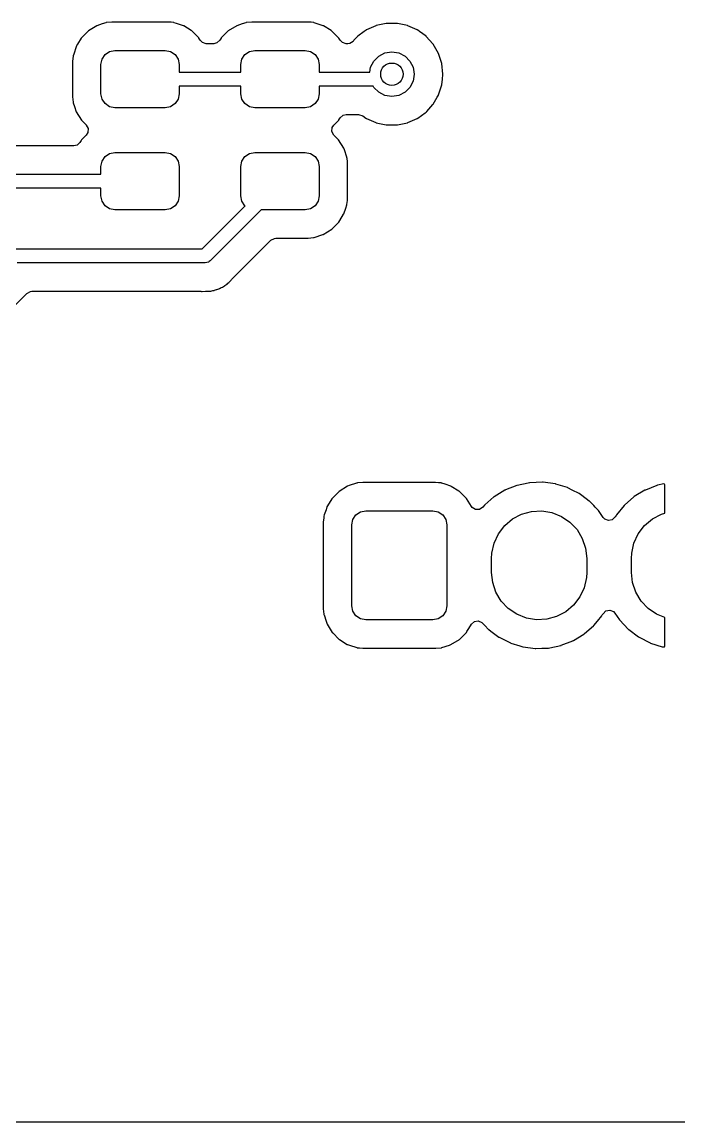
# Model space of a CAD drawing. Extents: x 1.82 to 8.48, y -4.98 to -0.82.
# Drawn here: x 7.191 to 7.653, y -4.98 to -4.205 of the extents above; entities that cross this region are included whole.
import ezdxf

# ---------------------------------------------------------------- set-up
doc = ezdxf.new("R2010")
doc.units = 0
doc.header["$MEASUREMENT"] = 0
doc.layers.add('BLACK', color=7, linetype='CONTINUOUS')

msp = doc.modelspace()

# ---------------------------------------------------------------- linework, layer by layer
at = {"layer": 'BLACK', "linetype": 'CONTINUOUS'}
for p, q in [((7.2495, -4.20589), (7.24702, -4.20672)), ((7.24976, -4.20581), (7.2495, -4.20589)), ((7.2495, -4.20589), (7.2495, -4.20589)), ((7.25003, -4.20578), (7.24976, -4.20581)), ((7.25379, -4.20539), (7.25003, -4.20578)), ((7.25003, -4.20578), (7.25003, -4.20578)), ((7.25392, -4.20537), (7.25379, -4.20539)), ((7.25379, -4.20539), (7.25379, -4.20539)), ((7.29332, -4.20537), (7.25392, -4.20537)), ((7.29547, -4.20559), (7.29332, -4.20537)), ((7.29717, -4.20577), (7.29547, -4.20559)), ((7.29744, -4.2058), (7.29717, -4.20577)), ((7.29717, -4.20577), (7.29717, -4.20577)), ((7.29769, -4.20588), (7.29744, -4.2058)), ((7.29919, -4.20638), (7.29769, -4.20588)), ((7.29769, -4.20588), (7.29769, -4.20588)), ((7.34793, -4.20589), (7.34545, -4.20672)), ((7.34818, -4.20581), (7.34793, -4.20589)), ((7.34793, -4.20589), (7.34793, -4.20589)), ((7.34845, -4.20578), (7.34818, -4.20581)), ((7.35222, -4.20539), (7.34845, -4.20578)), ((7.34845, -4.20578), (7.34845, -4.20578)), ((7.35235, -4.20537), (7.35222, -4.20539)), ((7.35222, -4.20539), (7.35222, -4.20539)), ((7.39175, -4.20537), (7.35235, -4.20537)), ((7.3939, -4.20559), (7.39175, -4.20537)), ((7.39559, -4.20577), (7.3939, -4.20559)), ((7.39586, -4.2058), (7.39559, -4.20577)), ((7.39559, -4.20577), (7.39559, -4.20577)), ((7.39612, -4.20588), (7.39586, -4.2058)), ((7.39762, -4.20638), (7.39612, -4.20588)), ((7.39612, -4.20588), (7.39612, -4.20588)), ((7.23723, -4.21167), (7.23231, -4.2166)), ((7.24315, -4.20801), (7.23723, -4.21167)), ((7.24702, -4.20672), (7.24315, -4.20801)), ((7.30404, -4.20799), (7.29919, -4.20638)), ((7.30429, -4.20814), (7.30404, -4.20799)), ((7.30962, -4.21142), (7.30429, -4.20814)), ((7.30429, -4.20814), (7.30429, -4.20814)), ((7.30997, -4.21164), (7.30962, -4.21142)), ((7.31018, -4.21185), (7.30997, -4.21164)), ((7.31324, -4.2149), (7.31018, -4.21185)), ((7.33566, -4.21167), (7.33074, -4.2166)), ((7.34158, -4.20801), (7.33566, -4.21167)), ((7.34545, -4.20672), (7.34158, -4.20801)), ((7.40247, -4.20799), (7.39762, -4.20638)), ((7.40272, -4.20814), (7.40247, -4.20799)), ((7.40804, -4.21142), (7.40272, -4.20814)), ((7.40272, -4.20814), (7.40272, -4.20814)), ((7.4084, -4.21164), (7.40804, -4.21142)), ((7.4086, -4.21185), (7.4084, -4.21164)), ((7.41166, -4.2149), (7.4086, -4.21185)), ((7.43132, -4.21206), (7.42672, -4.2154)), ((7.43259, -4.21113), (7.43132, -4.21206)), ((7.43281, -4.21098), (7.43259, -4.21113)), ((7.43259, -4.21113), (7.43259, -4.21113)), ((7.43304, -4.21087), (7.43281, -4.21098)), ((7.43944, -4.20803), (7.43304, -4.21087)), ((7.43304, -4.21087), (7.43304, -4.21087)), ((7.43967, -4.20792), (7.43944, -4.20803)), ((7.43944, -4.20803), (7.43944, -4.20803)), ((7.44335, -4.20714), (7.43967, -4.20792)), ((7.44677, -4.20641), (7.44335, -4.20714)), ((7.44703, -4.20636), (7.44677, -4.20641)), ((7.44677, -4.20641), (7.44677, -4.20641)), ((7.45455, -4.20636), (7.44703, -4.20636)), ((7.4548, -4.20641), (7.45455, -4.20636)), ((7.45822, -4.20714), (7.4548, -4.20641)), ((7.4548, -4.20641), (7.4548, -4.20641)), ((7.4619, -4.20792), (7.45822, -4.20714)), ((7.46214, -4.20803), (7.4619, -4.20792)), ((7.46853, -4.21087), (7.46214, -4.20803)), ((7.46214, -4.20803), (7.46214, -4.20803)), ((7.46877, -4.21098), (7.46853, -4.21087)), ((7.46853, -4.21087), (7.46853, -4.21087)), ((7.46898, -4.21113), (7.46877, -4.21098)), ((7.47025, -4.21206), (7.46898, -4.21113)), ((7.46898, -4.21113), (7.46898, -4.21113)), ((7.47485, -4.2154), (7.47025, -4.21206)), ((7.22958, -4.22103), (7.22866, -4.22253)), ((7.23216, -4.21685), (7.22958, -4.22103)), ((7.23231, -4.2166), (7.23216, -4.21685)), ((7.23216, -4.21685), (7.23216, -4.21685)), ((7.3149, -4.21656), (7.31324, -4.2149)), ((7.31505, -4.21681), (7.3149, -4.21656)), ((7.31596, -4.21828), (7.31505, -4.21681)), ((7.3175, -4.21984), (7.31596, -4.21828)), ((7.32018, -4.22063), (7.3175, -4.21984)), ((7.32548, -4.22063), (7.32018, -4.22063)), ((7.32763, -4.22014), (7.32548, -4.22063)), ((7.32971, -4.21827), (7.32763, -4.22014)), ((7.33058, -4.21685), (7.32971, -4.21827)), ((7.33074, -4.2166), (7.33058, -4.21685)), ((7.33058, -4.21685), (7.33058, -4.21685)), ((7.41333, -4.21656), (7.41166, -4.2149)), ((7.41348, -4.21681), (7.41333, -4.21656)), ((7.41439, -4.21828), (7.41348, -4.21681)), ((7.41593, -4.21984), (7.41439, -4.21828)), ((7.41861, -4.22063), (7.41593, -4.21984)), ((7.4198, -4.22063), (7.41861, -4.22063)), ((7.42111, -4.22045), (7.4198, -4.22063)), ((7.42349, -4.21899), (7.42111, -4.22045)), ((7.42413, -4.21828), (7.42349, -4.21899)), ((7.42672, -4.2154), (7.42413, -4.21828)), ((7.47503, -4.21559), (7.47485, -4.2154)), ((7.47971, -4.22079), (7.47503, -4.21559)), ((7.47503, -4.21559), (7.47503, -4.21559)), ((7.47988, -4.22099), (7.47971, -4.22079)), ((7.48364, -4.2275), (7.47988, -4.22099)), ((7.22646, -4.22914), (7.22604, -4.23325)), ((7.22687, -4.22791), (7.22646, -4.22914)), ((7.22857, -4.2228), (7.22687, -4.22791)), ((7.22866, -4.22253), (7.22857, -4.2228)), ((7.24681, -4.23147), (7.24895, -4.22828)), ((7.24895, -4.22828), (7.25214, -4.22614)), ((7.25214, -4.22614), (7.25591, -4.22539)), ((7.25591, -4.22539), (7.29134, -4.22539)), ((7.29134, -4.22539), (7.29511, -4.22614)), ((7.29511, -4.22614), (7.2983, -4.22828)), ((7.2983, -4.22828), (7.30043, -4.23147)), ((7.34524, -4.23147), (7.34737, -4.22828)), ((7.34737, -4.22828), (7.35056, -4.22614)), ((7.35056, -4.22614), (7.35433, -4.22539)), ((7.35433, -4.22539), (7.38976, -4.22539)), ((7.38976, -4.22539), (7.39353, -4.22614)), ((7.39353, -4.22614), (7.39672, -4.22828)), ((7.39672, -4.22828), (7.39886, -4.23147)), ((7.44153, -4.22939), (7.44592, -4.22715)), ((7.44592, -4.22715), (7.45079, -4.22638)), ((7.45079, -4.22638), (7.45565, -4.22715)), ((7.45565, -4.22715), (7.46004, -4.22939)), ((7.48597, -4.23465), (7.48364, -4.2275)), ((7.22604, -4.23325), (7.22604, -4.25789)), ((7.24606, -4.23524), (7.24681, -4.23147)), ((7.24606, -4.25591), (7.24606, -4.23524)), ((7.30043, -4.23147), (7.30118, -4.23524)), ((7.30118, -4.23524), (7.30118, -4.24065)), ((7.34449, -4.23524), (7.34524, -4.23147)), ((7.34449, -4.24065), (7.34449, -4.23524)), ((7.39886, -4.23147), (7.39961, -4.23524)), ((7.39961, -4.23524), (7.39961, -4.24065)), ((7.43581, -4.23726), (7.43805, -4.23287)), ((7.43805, -4.23287), (7.44153, -4.22939)), ((7.46004, -4.22939), (7.46353, -4.23287)), ((7.46353, -4.23287), (7.46576, -4.23726)), ((7.48675, -4.24213), (7.48597, -4.23465)), ((7.30118, -4.24065), (7.34449, -4.24065)), ((7.39961, -4.24065), (7.43527, -4.24065)), ((7.43527, -4.24065), (7.43581, -4.23726)), ((7.46576, -4.23726), (7.46654, -4.24213)), ((7.46654, -4.24213), (7.46576, -4.24699)), ((7.48638, -4.24562), (7.48672, -4.24238)), ((7.48672, -4.24238), (7.48675, -4.24213)), ((7.34449, -4.25049), (7.30118, -4.25049)), ((7.30118, -4.25049), (7.30118, -4.25591)), ((7.34449, -4.25591), (7.34449, -4.25049)), ((7.43759, -4.25049), (7.39961, -4.25049)), ((7.39961, -4.25049), (7.39961, -4.25591)), ((7.43805, -4.25138), (7.43759, -4.25049)), ((7.44153, -4.25487), (7.43805, -4.25138)), ((7.46353, -4.25138), (7.46004, -4.25487)), ((7.46576, -4.24699), (7.46353, -4.25138)), ((7.48364, -4.25675), (7.48597, -4.2496)), ((7.48597, -4.2496), (7.48638, -4.24562)), ((7.22604, -4.25789), (7.22606, -4.25802)), ((7.22606, -4.25802), (7.22606, -4.25802)), ((7.22606, -4.25802), (7.22644, -4.26175)), ((7.24681, -4.25967), (7.24606, -4.25591)), ((7.24895, -4.26287), (7.24681, -4.25967)), ((7.30043, -4.25967), (7.2983, -4.26287)), ((7.30118, -4.25591), (7.30043, -4.25967)), ((7.34524, -4.25967), (7.34449, -4.25591)), ((7.34737, -4.26287), (7.34524, -4.25967)), ((7.39886, -4.25967), (7.39672, -4.26287)), ((7.39961, -4.25591), (7.39886, -4.25967)), ((7.44592, -4.2571), (7.44153, -4.25487)), ((7.45079, -4.25787), (7.44592, -4.2571)), ((7.45565, -4.2571), (7.45079, -4.25787)), ((7.46004, -4.25487), (7.45565, -4.2571)), ((7.47988, -4.26327), (7.48273, -4.25834)), ((7.48273, -4.25834), (7.48351, -4.25698)), ((7.48351, -4.25698), (7.48364, -4.25675)), ((7.48351, -4.25698), (7.48351, -4.25698)), ((7.22644, -4.26175), (7.22648, -4.26205)), ((7.22648, -4.26205), (7.22656, -4.26231)), ((7.22656, -4.26231), (7.22656, -4.26231)), ((7.22656, -4.26231), (7.22741, -4.26484)), ((7.22741, -4.26484), (7.22868, -4.26866)), ((7.25214, -4.265), (7.24895, -4.26287)), ((7.25591, -4.26575), (7.25214, -4.265)), ((7.29134, -4.26575), (7.25591, -4.26575)), ((7.29511, -4.265), (7.29134, -4.26575)), ((7.2983, -4.26287), (7.29511, -4.265)), ((7.35056, -4.265), (7.34737, -4.26287)), ((7.35433, -4.26575), (7.35056, -4.265)), ((7.38976, -4.26575), (7.35433, -4.26575)), ((7.39353, -4.265), (7.38976, -4.26575)), ((7.39672, -4.26287), (7.39353, -4.265)), ((7.47528, -4.26838), (7.47971, -4.26346)), ((7.47971, -4.26346), (7.47988, -4.26327)), ((7.47971, -4.26346), (7.47971, -4.26346)), ((7.22868, -4.26866), (7.23234, -4.27458)), ((7.23234, -4.27458), (7.23561, -4.27784)), ((7.40991, -4.27799), (7.41315, -4.27474)), ((7.41315, -4.27474), (7.41336, -4.27454)), ((7.41336, -4.27454), (7.41351, -4.27429)), ((7.41351, -4.27429), (7.41439, -4.27287)), ((7.41439, -4.27287), (7.41647, -4.271)), ((7.41647, -4.271), (7.41861, -4.27051)), ((7.41861, -4.27051), (7.42739, -4.27051)), ((7.42739, -4.27051), (7.43031, -4.27146)), ((7.43031, -4.27146), (7.43255, -4.27308)), ((7.43255, -4.27308), (7.43281, -4.27327)), ((7.43281, -4.27327), (7.43304, -4.27338)), ((7.43304, -4.27338), (7.43304, -4.27338)), ((7.43304, -4.27338), (7.43944, -4.27622)), ((7.46214, -4.27622), (7.46853, -4.27338)), ((7.46853, -4.27338), (7.46877, -4.27327)), ((7.46853, -4.27338), (7.46853, -4.27338)), ((7.46877, -4.27327), (7.46903, -4.27308)), ((7.46903, -4.27308), (7.47428, -4.26927)), ((7.47428, -4.26927), (7.47485, -4.26885)), ((7.47485, -4.26885), (7.47528, -4.26838)), ((7.23561, -4.27784), (7.23575, -4.27798)), ((7.23575, -4.27798), (7.23709, -4.28044)), ((7.2369, -4.28322), (7.23576, -4.285)), ((7.23709, -4.28044), (7.2369, -4.28322)), ((7.40858, -4.28256), (7.40877, -4.27977)), ((7.40992, -4.28501), (7.40858, -4.28256)), ((7.40877, -4.27977), (7.40991, -4.27799)), ((7.43944, -4.27622), (7.43967, -4.27633)), ((7.43967, -4.27633), (7.44335, -4.27711)), ((7.44335, -4.27711), (7.44677, -4.27784)), ((7.44677, -4.27784), (7.44677, -4.27784)), ((7.44677, -4.27784), (7.44703, -4.27789)), ((7.44703, -4.27789), (7.45455, -4.27789)), ((7.45455, -4.27789), (7.4548, -4.27784)), ((7.4548, -4.27784), (7.45822, -4.27711)), ((7.4548, -4.27784), (7.4548, -4.27784)), ((7.45822, -4.27711), (7.4619, -4.27633)), ((7.4619, -4.27633), (7.46214, -4.27622)), ((7.23128, -4.29012), (7.2292, -4.29199)), ((7.23216, -4.2887), (7.23128, -4.29012)), ((7.23231, -4.28845), (7.23216, -4.2887)), ((7.23216, -4.2887), (7.23216, -4.2887)), ((7.23401, -4.28675), (7.23231, -4.28845)), ((7.23576, -4.285), (7.23401, -4.28675)), ((7.41333, -4.28841), (7.40992, -4.28501)), ((7.41699, -4.29433), (7.41333, -4.28841)), ((7.22706, -4.29248), (6.8471, -4.29248)), ((7.2292, -4.29199), (7.22706, -4.29248)), ((7.24895, -4.30013), (7.25214, -4.29799)), ((7.25214, -4.29799), (7.25591, -4.29724)), ((7.25591, -4.29724), (7.29134, -4.29724)), ((7.29134, -4.29724), (7.29511, -4.29799)), ((7.29511, -4.29799), (7.2983, -4.30013)), ((7.34737, -4.30013), (7.35056, -4.29799)), ((7.35056, -4.29799), (7.35433, -4.29724)), ((7.35433, -4.29724), (7.38976, -4.29724)), ((7.38976, -4.29724), (7.39353, -4.29799)), ((7.39353, -4.29799), (7.39672, -4.30013)), ((7.41734, -4.29539), (7.41699, -4.29433)), ((7.41909, -4.30062), (7.41734, -4.29539)), ((7.24606, -4.30709), (7.24681, -4.30332)), ((7.24681, -4.30332), (7.24895, -4.30013)), ((7.2983, -4.30013), (7.30043, -4.30332)), ((7.30043, -4.30332), (7.30118, -4.30709)), ((7.34449, -4.30709), (7.34524, -4.30332)), ((7.34524, -4.30332), (7.34737, -4.30013)), ((7.39672, -4.30013), (7.39886, -4.30332)), ((7.39886, -4.30332), (7.39961, -4.30709)), ((7.41919, -4.30094), (7.41909, -4.30062)), ((7.41922, -4.30121), (7.41919, -4.30094)), ((7.41948, -4.30373), (7.41922, -4.30121)), ((7.41922, -4.30121), (7.41922, -4.30121)), ((7.41963, -4.3051), (7.41948, -4.30373)), ((7.41963, -4.32974), (7.41963, -4.3051)), ((6.844, -4.3125), (7.24606, -4.3125)), ((7.24606, -4.3125), (7.24606, -4.30709)), ((7.30118, -4.30709), (7.30118, -4.32776)), ((7.34449, -4.32776), (7.34449, -4.30709)), ((7.39961, -4.30709), (7.39961, -4.32776)), ((7.24606, -4.32234), (6.84603, -4.32234)), ((7.24606, -4.32776), (7.24606, -4.32234)), ((7.24681, -4.33152), (7.24606, -4.32776)), ((7.30118, -4.32776), (7.30043, -4.33152)), ((7.34524, -4.33152), (7.34449, -4.32776)), ((7.39961, -4.32776), (7.39886, -4.33152)), ((7.4195, -4.33101), (7.41963, -4.32974)), ((7.24895, -4.33472), (7.24681, -4.33152)), ((7.25214, -4.33685), (7.24895, -4.33472)), ((7.25591, -4.3376), (7.25214, -4.33685)), ((7.29134, -4.3376), (7.25591, -4.3376)), ((7.29511, -4.33685), (7.29134, -4.3376)), ((7.2983, -4.33472), (7.29511, -4.33685)), ((7.30043, -4.33152), (7.2983, -4.33472)), ((7.31735, -4.36516), (7.34762, -4.33488)), ((7.35883, -4.3376), (7.32287, -4.37356)), ((7.34737, -4.33472), (7.34524, -4.33152)), ((7.34762, -4.33488), (7.34737, -4.33472)), ((7.38976, -4.3376), (7.35883, -4.3376)), ((7.39353, -4.33685), (7.38976, -4.3376)), ((7.39672, -4.33472), (7.39353, -4.33685)), ((7.39886, -4.33152), (7.39672, -4.33472)), ((7.41701, -4.34046), (7.41835, -4.33643)), ((7.41835, -4.33643), (7.41912, -4.33411)), ((7.41912, -4.33411), (7.4192, -4.33385)), ((7.41912, -4.33411), (7.41912, -4.33411)), ((7.4192, -4.33385), (7.41936, -4.33236)), ((7.41936, -4.33236), (7.4195, -4.33101)), ((7.41336, -4.34639), (7.41418, -4.34505)), ((7.41418, -4.34505), (7.41686, -4.34071)), ((7.41686, -4.34071), (7.41701, -4.34046)), ((7.41686, -4.34071), (7.41686, -4.34071)), ((7.40252, -4.35498), (7.40844, -4.35132)), ((7.40844, -4.35132), (7.41336, -4.34639)), ((7.33802, -4.38672), (7.36567, -4.35907)), ((7.36567, -4.35907), (7.36812, -4.35773)), ((7.36812, -4.35773), (7.36918, -4.35762)), ((7.36918, -4.35762), (7.39175, -4.35762)), ((7.39175, -4.35762), (7.39188, -4.3576)), ((7.39188, -4.3576), (7.39564, -4.35721)), ((7.39188, -4.3576), (7.39188, -4.3576)), ((7.39564, -4.35721), (7.39591, -4.35719)), ((7.39564, -4.35721), (7.39564, -4.35721)), ((7.39591, -4.35719), (7.39617, -4.3571)), ((7.39617, -4.3571), (7.40224, -4.35507)), ((7.39617, -4.3571), (7.39617, -4.3571)), ((7.40224, -4.35507), (7.40252, -4.35498)), ((7.18504, -4.36516), (7.31735, -4.36516)), ((7.31939, -4.375), (7.18708, -4.375)), ((7.32055, -4.37466), (7.31939, -4.375)), ((7.32174, -4.3744), (7.32055, -4.37466)), ((7.32194, -4.37425), (7.32174, -4.3744)), ((7.32205, -4.37422), (7.32194, -4.37425)), ((7.32217, -4.37408), (7.32205, -4.37422)), ((7.32287, -4.37356), (7.32217, -4.37408)), ((7.3315, -4.39211), (7.33291, -4.39109)), ((7.33291, -4.39109), (7.3333, -4.39083)), ((7.3333, -4.39083), (7.33453, -4.3901)), ((7.33453, -4.3901), (7.3348, -4.38994)), ((7.33453, -4.3901), (7.33453, -4.3901)), ((7.3348, -4.38994), (7.33536, -4.38938)), ((7.33536, -4.38938), (7.33595, -4.38887)), ((7.33595, -4.38887), (7.33602, -4.38883)), ((7.33602, -4.38883), (7.3366, -4.3884)), ((7.3366, -4.3884), (7.33771, -4.38706)), ((7.33771, -4.38706), (7.33802, -4.38672)), ((7.15482, -4.43557), (7.19392, -4.39647)), ((7.19392, -4.39647), (7.19637, -4.39513)), ((7.19637, -4.39513), (7.19742, -4.39502)), ((7.19742, -4.39502), (7.31629, -4.39502)), ((7.31629, -4.39502), (7.31673, -4.39504)), ((7.31673, -4.39504), (7.31702, -4.39511)), ((7.31702, -4.39511), (7.31734, -4.3951)), ((7.31734, -4.3951), (7.3197, -4.39502)), ((7.31734, -4.3951), (7.31734, -4.3951)), ((7.3197, -4.39502), (7.31986, -4.39502)), ((7.31986, -4.39502), (7.32096, -4.39502)), ((7.32096, -4.39502), (7.32111, -4.395)), ((7.32111, -4.395), (7.32112, -4.395)), ((7.32112, -4.395), (7.32158, -4.39496)), ((7.32158, -4.39496), (7.32285, -4.39492)), ((7.32285, -4.39492), (7.32301, -4.39492)), ((7.32301, -4.39492), (7.32332, -4.39491)), ((7.32332, -4.39491), (7.32409, -4.39469)), ((7.32409, -4.39469), (7.32485, -4.39453)), ((7.32485, -4.39453), (7.32533, -4.39447)), ((7.32533, -4.39447), (7.32564, -4.39443)), ((7.32533, -4.39447), (7.32533, -4.39447)), ((7.32564, -4.39443), (7.32593, -4.39431)), ((7.32593, -4.39431), (7.32726, -4.39379)), ((7.32593, -4.39431), (7.32593, -4.39431)), ((7.32726, -4.39379), (7.3277, -4.39364)), ((7.3277, -4.39364), (7.32907, -4.39324)), ((7.32907, -4.39324), (7.32937, -4.39315)), ((7.32907, -4.39324), (7.32907, -4.39324)), ((7.32937, -4.39315), (7.32964, -4.39299)), ((7.32964, -4.39299), (7.33006, -4.39274)), ((7.32964, -4.39299), (7.32964, -4.39299)), ((7.33006, -4.39274), (7.33076, -4.3924)), ((7.33076, -4.3924), (7.3315, -4.39211)), ((7.42597, -4.53011), (7.42078, -4.53185)), ((7.42623, -4.53003), (7.42597, -4.53011)), ((7.42597, -4.53011), (7.42597, -4.53011)), ((7.4265, -4.53), (7.42623, -4.53003)), ((7.43027, -4.52961), (7.4265, -4.53)), ((7.4265, -4.53), (7.4265, -4.53)), ((7.43039, -4.52959), (7.43027, -4.52961)), ((7.43027, -4.52961), (7.43027, -4.52961)), ((7.48161, -4.52959), (7.43039, -4.52959)), ((7.48368, -4.52981), (7.48161, -4.52959)), ((7.48545, -4.52999), (7.48368, -4.52981)), ((7.48572, -4.53002), (7.48545, -4.52999)), ((7.48545, -4.52999), (7.48545, -4.52999)), ((7.48598, -4.5301), (7.48572, -4.53002)), ((7.48831, -4.53088), (7.48598, -4.5301)), ((7.48598, -4.5301), (7.48598, -4.5301)), ((7.49233, -4.53221), (7.48831, -4.53088)), ((7.54681, -4.53003), (7.539, -4.53167)), ((7.54768, -4.52984), (7.54681, -4.53003)), ((7.54788, -4.5298), (7.54768, -4.52984)), ((7.55242, -4.52963), (7.54788, -4.5298)), ((7.55674, -4.52947), (7.55242, -4.52963)), ((7.55695, -4.52946), (7.55674, -4.52947)), ((7.55674, -4.52947), (7.55674, -4.52947)), ((7.55716, -4.52949), (7.55695, -4.52946)), ((7.56566, -4.53061), (7.55716, -4.52949)), ((7.55716, -4.52949), (7.55716, -4.52949)), ((7.56595, -4.53065), (7.56566, -4.53061)), ((7.56615, -4.53072), (7.56595, -4.53065)), ((7.57442, -4.53328), (7.56615, -4.53072)), ((7.64228, -4.53067), (7.63764, -4.53164)), ((7.64269, -4.53073), (7.64228, -4.53067)), ((7.64285, -4.53126), (7.64269, -4.53073)), ((7.64285, -4.55133), (7.64285, -4.53126)), ((7.4137, -4.53589), (7.40878, -4.54082)), ((7.41962, -4.53223), (7.4137, -4.53589)), ((7.42078, -4.53185), (7.41962, -4.53223)), ((7.49257, -4.53236), (7.49233, -4.53221)), ((7.49791, -4.53565), (7.49257, -4.53236)), ((7.49257, -4.53236), (7.49257, -4.53236)), ((7.49826, -4.53586), (7.49791, -4.53565)), ((7.50318, -4.54078), (7.49826, -4.53586)), ((7.52457, -4.53863), (7.5228, -4.53971)), ((7.53038, -4.53511), (7.52457, -4.53863)), ((7.53056, -4.535), (7.53038, -4.53511)), ((7.53038, -4.53511), (7.53038, -4.53511)), ((7.53075, -4.53492), (7.53056, -4.535)), ((7.53881, -4.53174), (7.53075, -4.53492)), ((7.53075, -4.53492), (7.53075, -4.53492)), ((7.539, -4.53167), (7.53881, -4.53174)), ((7.53881, -4.53174), (7.53881, -4.53174)), ((7.57462, -4.53334), (7.57442, -4.53328)), ((7.57442, -4.53328), (7.57442, -4.53328)), ((7.57777, -4.53495), (7.57462, -4.53334)), ((7.58252, -4.53736), (7.57777, -4.53495)), ((7.58271, -4.53746), (7.58252, -4.53736)), ((7.58252, -4.53736), (7.58252, -4.53736)), ((7.58445, -4.53875), (7.58271, -4.53746)), ((7.58975, -4.5427), (7.58445, -4.53875)), ((7.62881, -4.53513), (7.62141, -4.53961)), ((7.62919, -4.53494), (7.62881, -4.53513)), ((7.63724, -4.53176), (7.62919, -4.53494)), ((7.63764, -4.53164), (7.63724, -4.53176)), ((7.40513, -4.54675), (7.40445, -4.5488)), ((7.40558, -4.54603), (7.40513, -4.54675)), ((7.40863, -4.54107), (7.40558, -4.54603)), ((7.40878, -4.54082), (7.40863, -4.54107)), ((7.40863, -4.54107), (7.40863, -4.54107)), ((7.50334, -4.54103), (7.50318, -4.54078)), ((7.50674, -4.54652), (7.50334, -4.54103)), ((7.5073, -4.54726), (7.50674, -4.54652)), ((7.51594, -4.54566), (7.51479, -4.54706)), ((7.51625, -4.54539), (7.51594, -4.54566)), ((7.52264, -4.53985), (7.51625, -4.54539)), ((7.5228, -4.53971), (7.52264, -4.53985)), ((7.58999, -4.54288), (7.58975, -4.5427)), ((7.59281, -4.54583), (7.58999, -4.54288)), ((7.59395, -4.54702), (7.59281, -4.54583)), ((7.61425, -4.54583), (7.60876, -4.55252)), ((7.61454, -4.54553), (7.61425, -4.54583)), ((7.62108, -4.53986), (7.61454, -4.54553)), ((7.62141, -4.53961), (7.62108, -4.53986)), ((7.40282, -4.55446), (7.40252, -4.55747)), ((7.40291, -4.55363), (7.40282, -4.55446)), ((7.40294, -4.55336), (7.40291, -4.55363)), ((7.40291, -4.55363), (7.40291, -4.55363)), ((7.40322, -4.5525), (7.40294, -4.55336)), ((7.40445, -4.5488), (7.40322, -4.5525)), ((7.42328, -4.55569), (7.42542, -4.5525)), ((7.42542, -4.5525), (7.42861, -4.55036)), ((7.42861, -4.55036), (7.43238, -4.54961)), ((7.43238, -4.54961), (7.47962, -4.54961)), ((7.47962, -4.54961), (7.48339, -4.55036)), ((7.48339, -4.55036), (7.48658, -4.5525)), ((7.48658, -4.5525), (7.48872, -4.55569)), ((7.50969, -4.54871), (7.5073, -4.54726)), ((7.51248, -4.54863), (7.50969, -4.54871)), ((7.51479, -4.54706), (7.51248, -4.54863)), ((7.53571, -4.55534), (7.54211, -4.55196)), ((7.54211, -4.55196), (7.54907, -4.55004)), ((7.54907, -4.55004), (7.55629, -4.54967)), ((7.55629, -4.54967), (7.56342, -4.55085)), ((7.56342, -4.55085), (7.57014, -4.55353)), ((7.57014, -4.55353), (7.57611, -4.55759)), ((7.59626, -4.54944), (7.59395, -4.54702)), ((7.5977, -4.55158), (7.59626, -4.54944)), ((7.59949, -4.55425), (7.5977, -4.55158)), ((7.60057, -4.5554), (7.59949, -4.55425)), ((7.60792, -4.55393), (7.60591, -4.55587)), ((7.60853, -4.55287), (7.60792, -4.55393)), ((7.60876, -4.55252), (7.60853, -4.55287)), ((7.63414, -4.55534), (7.64053, -4.55196)), ((7.64053, -4.55196), (7.64285, -4.55133)), ((7.40252, -4.55747), (7.40252, -4.61853)), ((7.42254, -4.55946), (7.42328, -4.55569)), ((7.42254, -4.61654), (7.42254, -4.55946)), ((7.48872, -4.55569), (7.48946, -4.55946)), ((7.48946, -4.55946), (7.48946, -4.61654)), ((7.5258, -4.56574), (7.53019, -4.56)), ((7.53019, -4.56), (7.53571, -4.55534)), ((7.57611, -4.55759), (7.58108, -4.56285)), ((7.60317, -4.55642), (7.60057, -4.5554)), ((7.60591, -4.55587), (7.60317, -4.55642)), ((7.62423, -4.56574), (7.62862, -4.56)), ((7.62862, -4.56), (7.63414, -4.55534)), ((7.52275, -4.57229), (7.5258, -4.56574)), ((7.58108, -4.56285), (7.5848, -4.56904)), ((7.5848, -4.56904), (7.58711, -4.57589)), ((7.62117, -4.57229), (7.62423, -4.56574)), ((7.52117, -4.57935), (7.52275, -4.57229)), ((7.58711, -4.57589), (7.58789, -4.58308)), ((7.61959, -4.57935), (7.62117, -4.57229)), ((7.52096, -4.58308), (7.52117, -4.57935)), ((7.52096, -4.59292), (7.52096, -4.58308)), ((7.58789, -4.58308), (7.58789, -4.59292)), ((7.61939, -4.58308), (7.61959, -4.57935)), ((7.61939, -4.59292), (7.61939, -4.58308)), ((7.52174, -4.60011), (7.52096, -4.59292)), ((7.58789, -4.59292), (7.58768, -4.59665)), ((7.62017, -4.60011), (7.61939, -4.59292)), ((7.52405, -4.60696), (7.52174, -4.60011)), ((7.58768, -4.59665), (7.5861, -4.60371)), ((7.62247, -4.60696), (7.62017, -4.60011)), ((7.52777, -4.61315), (7.52405, -4.60696)), ((7.5861, -4.60371), (7.58305, -4.61026)), ((7.62619, -4.61315), (7.62247, -4.60696)), ((7.42328, -4.62031), (7.42254, -4.61654)), ((7.48946, -4.61654), (7.48872, -4.62031)), ((7.53274, -4.61841), (7.52777, -4.61315)), ((7.57866, -4.616), (7.57314, -4.62066)), ((7.58305, -4.61026), (7.57866, -4.616)), ((7.63116, -4.61841), (7.62619, -4.61315)), ((7.40252, -4.61853), (7.40253, -4.61866)), ((7.40253, -4.61866), (7.40253, -4.61866)), ((7.40253, -4.61866), (7.40292, -4.62241)), ((7.40292, -4.62241), (7.40295, -4.62269)), ((7.40295, -4.62269), (7.40303, -4.62295)), ((7.40303, -4.62295), (7.40303, -4.62295)), ((7.40303, -4.62295), (7.40446, -4.62722)), ((7.42542, -4.6235), (7.42328, -4.62031)), ((7.42861, -4.62564), (7.42542, -4.6235)), ((7.48658, -4.6235), (7.48339, -4.62564)), ((7.48872, -4.62031), (7.48658, -4.6235)), ((7.53871, -4.62247), (7.53274, -4.61841)), ((7.54543, -4.62515), (7.53871, -4.62247)), ((7.56674, -4.62404), (7.55978, -4.62596)), ((7.57314, -4.62066), (7.56674, -4.62404)), ((7.59547, -4.62722), (7.59853, -4.62349)), ((7.59853, -4.62349), (7.59866, -4.62332)), ((7.59853, -4.62349), (7.59853, -4.62349)), ((7.59866, -4.62332), (7.59888, -4.62295)), ((7.59888, -4.62295), (7.59938, -4.62207)), ((7.59938, -4.62207), (7.60139, -4.62012)), ((7.60139, -4.62012), (7.60413, -4.61958)), ((7.60413, -4.61958), (7.60673, -4.6206)), ((7.60673, -4.6206), (7.60781, -4.62175)), ((7.60781, -4.62175), (7.61092, -4.62637)), ((7.63714, -4.62247), (7.63116, -4.61841)), ((7.64285, -4.62475), (7.63714, -4.62247)), ((7.40446, -4.62722), (7.40515, -4.6293)), ((7.40515, -4.6293), (7.40882, -4.63522)), ((7.43238, -4.62639), (7.42861, -4.62564)), ((7.47962, -4.62639), (7.43238, -4.62639)), ((7.48339, -4.62564), (7.47962, -4.62639)), ((7.50489, -4.63246), (7.50675, -4.62944)), ((7.50675, -4.62944), (7.50883, -4.62757)), ((7.50883, -4.62757), (7.51159, -4.62712)), ((7.51159, -4.62712), (7.51415, -4.62824)), ((7.51415, -4.62824), (7.51456, -4.62862)), ((7.51456, -4.62862), (7.51621, -4.63034)), ((7.51621, -4.63034), (7.51886, -4.63312)), ((7.55256, -4.62633), (7.54543, -4.62515)), ((7.55978, -4.62596), (7.55256, -4.62633)), ((7.58629, -4.63609), (7.59275, -4.63048)), ((7.59275, -4.63048), (7.59291, -4.63034)), ((7.59275, -4.63048), (7.59275, -4.63048)), ((7.59291, -4.63034), (7.59547, -4.62722)), ((7.61092, -4.62637), (7.61118, -4.6267)), ((7.61118, -4.6267), (7.61715, -4.63296)), ((7.64285, -4.64483), (7.64285, -4.62475)), ((7.40882, -4.63522), (7.40902, -4.63542)), ((7.40902, -4.63542), (7.40922, -4.63562)), ((7.40922, -4.63562), (7.41374, -4.64014)), ((7.4983, -4.64011), (7.50322, -4.63518)), ((7.50322, -4.63518), (7.50354, -4.63466)), ((7.50354, -4.63466), (7.50489, -4.63246)), ((7.51886, -4.63312), (7.51903, -4.63325)), ((7.51903, -4.63325), (7.52049, -4.63433)), ((7.52049, -4.63433), (7.52614, -4.63854)), ((7.52614, -4.63854), (7.52633, -4.63864)), ((7.52633, -4.63864), (7.52633, -4.63864)), ((7.52633, -4.63864), (7.52807, -4.63952)), ((7.52807, -4.63952), (7.53423, -4.64266)), ((7.5785, -4.64087), (7.58587, -4.6364)), ((7.58587, -4.6364), (7.58605, -4.63629)), ((7.58587, -4.6364), (7.58587, -4.6364)), ((7.58605, -4.63629), (7.58629, -4.63609)), ((7.61715, -4.63296), (7.61746, -4.63323)), ((7.61746, -4.63323), (7.62441, -4.6384)), ((7.62441, -4.6384), (7.62476, -4.63862)), ((7.62476, -4.63862), (7.63248, -4.64254)), ((7.41374, -4.64014), (7.41399, -4.64029)), ((7.41399, -4.64029), (7.41399, -4.64029)), ((7.41399, -4.64029), (7.41939, -4.64362)), ((7.41939, -4.64362), (7.41967, -4.64379)), ((7.41967, -4.64379), (7.42108, -4.64426)), ((7.42108, -4.64426), (7.42602, -4.6459)), ((7.42602, -4.6459), (7.42602, -4.6459)), ((7.42602, -4.6459), (7.42628, -4.64598)), ((7.42628, -4.64598), (7.42655, -4.64601)), ((7.42655, -4.64601), (7.42655, -4.64601)), ((7.42655, -4.64601), (7.42796, -4.64616)), ((7.42796, -4.64616), (7.43039, -4.64641)), ((7.43039, -4.64641), (7.48161, -4.64641)), ((7.48161, -4.64641), (7.48173, -4.64639)), ((7.48173, -4.64639), (7.4855, -4.646)), ((7.48173, -4.64639), (7.48173, -4.64639)), ((7.4855, -4.646), (7.48577, -4.64597)), ((7.4855, -4.646), (7.4855, -4.646)), ((7.48577, -4.64597), (7.48603, -4.64589)), ((7.48603, -4.64589), (7.49123, -4.64415)), ((7.48603, -4.64589), (7.48603, -4.64589)), ((7.49123, -4.64415), (7.49238, -4.64377)), ((7.49238, -4.64377), (7.4983, -4.64011)), ((7.53423, -4.64266), (7.53443, -4.64272)), ((7.53443, -4.64272), (7.53443, -4.64272)), ((7.53443, -4.64272), (7.54094, -4.64474)), ((7.54094, -4.64474), (7.5429, -4.64535)), ((7.5429, -4.64535), (7.54311, -4.64537)), ((7.54311, -4.64537), (7.55169, -4.64651)), ((7.55169, -4.64651), (7.55169, -4.64651)), ((7.55169, -4.64651), (7.5519, -4.64654)), ((7.5519, -4.64654), (7.55211, -4.64653)), ((7.55211, -4.64653), (7.55643, -4.64637)), ((7.55211, -4.64653), (7.55211, -4.64653)), ((7.55643, -4.64637), (7.56097, -4.6462)), ((7.56097, -4.6462), (7.56186, -4.64601)), ((7.56186, -4.64601), (7.56964, -4.64438)), ((7.56964, -4.64438), (7.56985, -4.64433)), ((7.56985, -4.64433), (7.57005, -4.64426)), ((7.57005, -4.64426), (7.5781, -4.64108)), ((7.57005, -4.64426), (7.57005, -4.64426)), ((7.5781, -4.64108), (7.57829, -4.641)), ((7.5781, -4.64108), (7.5781, -4.64108)), ((7.57829, -4.641), (7.5785, -4.64087)), ((7.63248, -4.64254), (7.63286, -4.6427)), ((7.63286, -4.6427), (7.64113, -4.64527)), ((7.64113, -4.64527), (7.64154, -4.64535)), ((7.64154, -4.64535), (7.64214, -4.64544)), ((7.64214, -4.64544), (7.6427, -4.64535)), ((7.6427, -4.64535), (7.64285, -4.64483)), ((8.47502, -4.97998), (1.82498, -4.97998))]:
    msp.add_line(p, q, dxfattribs=at)
at = {"layer": 'BLACK'}
msp.add_circle((7.45079, -4.24213), 0.00787, dxfattribs=at)

doc.saveas('drawing.dxf')
